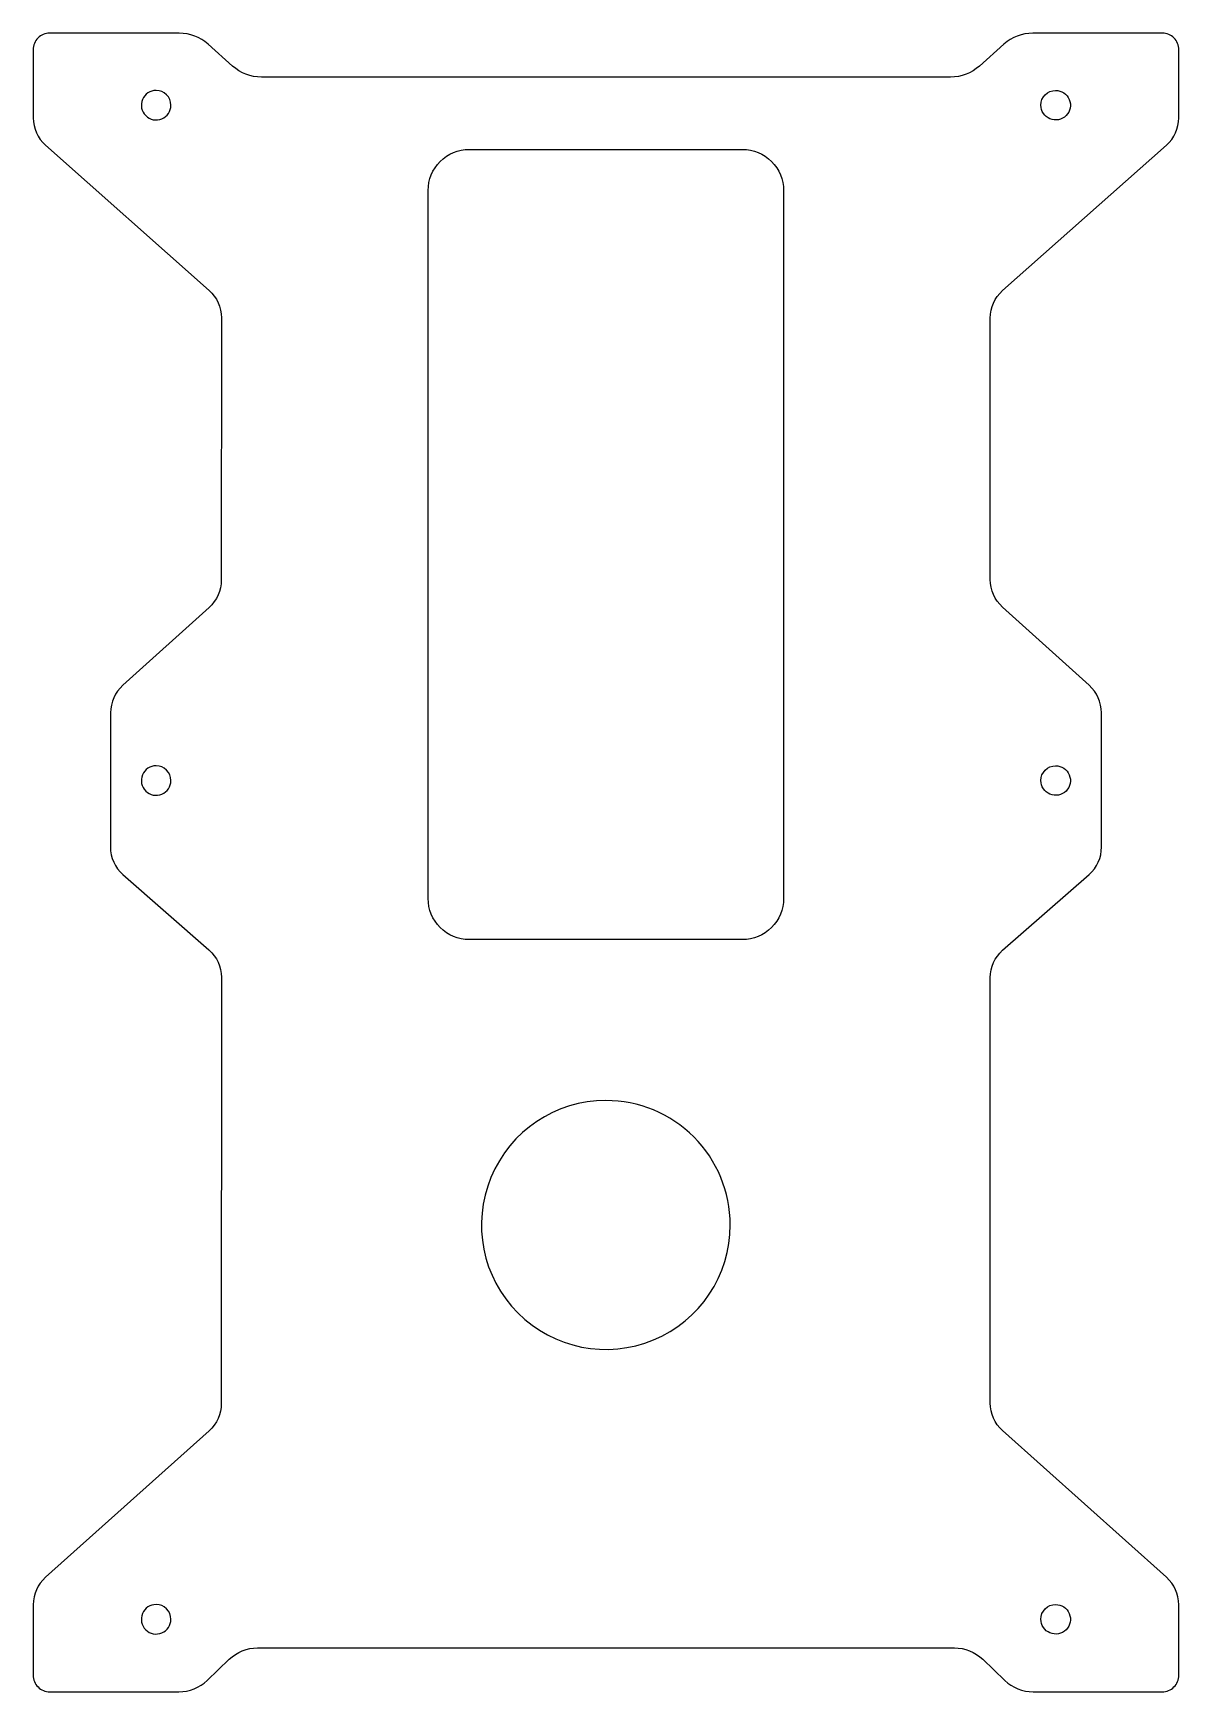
# Model space of a CAD drawing. Extents: x 496 to 570, y -88 to 19.
import ezdxf

# ---------------------------------------------------------------- set-up
doc = ezdxf.new("R2010")
doc.units = 0
doc.layers.add('Layer_1', color=7, linetype='CONTINUOUS')

msp = doc.modelspace()

# ---------------------------------------------------------------- linework, layer by layer
at = {"layer": 'Layer_1', "color": 1}
for p, q in [((505.687394, 18.5988), (497.347234, 18.5958)), ((568.907994, 18.59595), (560.567834, 18.59895)), ((496.289554, 17.53707), (496.292554, 13.15805)), ((509.116374, 16.47946), (507.534664, 17.89376)), ((558.720564, 17.89391), (557.138854, 16.47961)), ((569.962674, 13.1582), (569.965674, 17.53722)), ((516.524234, 15.76919), (510.963644, 15.77319)), ((529.506914, 15.76837), (518.640894, 15.76836)), ((548.209644, 15.76837), (529.506914, 15.76837)), ((555.291584, 15.77327), (550.326304, 15.76927)), ((504.19775, 14.92037), (504.19775, 14.92037)), ((562.0426, 14.92037), (562.0426, 14.92037)), ((497.084924, 11.39741), (507.602794, 2.06738)), ((524.336203, 11.12793), (541.904538, 11.12793)), ((524.336203, 11.12793), (524.336203, 11.12793)), ((558.629014, 2.04675), (569.170304, 11.39756)), ((521.69037, -37.026236), (521.69037, 8.482097)), ((544.550371, 8.482097), (544.550371, -37.026236)), ((508.394294, 0.30674), (508.390294, -16.55078)), ((557.838234, -16.52729), (557.837354, 0.28611)), ((507.604184, -18.31794), (502.056354, -23.32175)), ((564.197894, -23.3216), (558.624184, -18.29445)), ((501.269384, -25.08891), (501.260384, -33.72371)), ((564.993864, -33.72356), (564.984864, -25.08876)), ((504.19775, -28.49702), (504.19775, -28.49702)), ((562.0426, -28.49702), (562.0426, -28.49702)), ((502.055074, -35.47977), (507.596594, -40.33853)), ((558.632134, -40.36076), (564.199174, -35.47962)), ((541.904538, -39.672069), (524.336203, -39.672069)), ((508.392224, -42.09459), (508.388224, -69.49035)), ((557.838434, -69.46493), (557.836434, -42.11682)), ((533.1192, -50.01593), (533.1192, -50.01593)), ((507.599364, -71.25436), (497.082664, -80.66376)), ((569.172174, -80.66361), (558.627224, -71.22894)), ((496.293464, -82.42777), (496.291464, -86.96668)), ((504.19775, -82.4152), (504.19775, -82.4152)), ((562.0426, -82.4152), (562.0426, -82.4152)), ((569.963374, -86.96653), (569.961374, -82.42762)), ((510.722634, -85.20285), (516.523004, -85.19885)), ((518.639664, -85.19805), (526.012484, -85.19776)), ((526.012484, -85.19776), (548.210484, -85.19776)), ((550.327144, -85.19863), (555.532204, -85.20263)), ((507.479754, -87.29666), (508.900104, -85.93582)), ((557.354734, -85.93567), (558.775084, -87.29651)), ((497.349314, -88.02542), (505.657224, -88.02842)), ((560.597614, -88.02827), (568.905524, -88.02527))]:
    msp.add_line(p, q, dxfattribs=at)
for points in [[(496.599089, 18.285522), (496.400728, 18.086965), (496.289383, 17.817733), (496.289554, 17.53707)], [(497.347234, 18.5958), (497.06657, 18.595692), (496.797449, 18.48408), (496.599089, 18.285522)], [(507.534664, 17.89376), (507.026618, 18.348038), (506.36892, 18.599058), (505.687394, 18.5988)], [(560.567834, 18.59895), (559.886307, 18.599208), (559.228609, 18.348188), (558.720564, 17.89391)], [(569.656138, 18.285672), (569.457778, 18.48423), (569.188657, 18.595842), (568.907994, 18.59595)], [(569.965674, 17.53722), (569.965844, 17.817883), (569.854499, 18.087115), (569.656138, 18.285672)], [(510.963644, 15.77319), (510.282039, 15.773725), (509.624478, 16.025131), (509.116374, 16.47946)], [(557.138854, 16.47961), (556.630746, 16.025278), (555.973193, 15.773849), (555.291584, 15.77327)], [(518.640894, 15.76836), (517.93534, 15.768361), (517.229787, 15.768637), (516.524234, 15.76919)], [(550.326304, 15.76927), (549.62075, 15.768671), (548.915197, 15.768371), (548.209644, 15.76837)], [(503.320064, 14.333919), (503.173023, 13.978929), (503.2543, 13.570317), (503.525999, 13.298619)], [(504.19775, 14.92037), (503.813511, 14.92037), (503.467106, 14.68891), (503.320064, 14.333919)], [(504.869501, 14.642121), (504.691342, 14.820281), (504.449706, 14.92037), (504.19775, 14.92037)], [(504.561299, 13.092684), (504.91629, 13.239726), (505.14775, 13.586131), (505.14775, 13.97037)], [(505.14775, 13.97037), (505.14775, 14.222326), (505.047661, 14.463962), (504.869501, 14.642121)], [(561.0926, 13.97037), (561.0926, 14.222326), (561.192689, 14.463962), (561.370849, 14.642121)], [(561.679051, 13.092684), (561.32406, 13.239726), (561.0926, 13.586131), (561.0926, 13.97037)], [(561.370849, 14.642121), (561.549008, 14.820281), (561.790644, 14.92037), (562.0426, 14.92037)], [(562.0426, 14.92037), (562.426839, 14.92037), (562.773244, 14.68891), (562.920286, 14.333919)], [(562.920286, 14.333919), (563.067327, 13.978929), (562.98605, 13.570317), (562.714351, 13.298619)], [(496.292554, 13.15805), (496.292968, 12.48491), (496.581358, 11.844109), (497.084924, 11.39741)], [(503.525999, 13.298619), (503.797697, 13.02692), (504.206309, 12.945643), (504.561299, 13.092684)], [(562.714351, 13.298619), (562.442653, 13.02692), (562.034041, 12.945643), (561.679051, 13.092684)], [(569.170304, 11.39756), (569.673869, 11.844259), (569.962259, 12.48506), (569.962674, 13.1582)], [(522.465317, 10.352983), (522.961507, 10.849173), (523.634485, 11.12793), (524.336203, 11.12793)], [(541.904538, 11.12793), (542.606256, 11.12793), (543.279234, 10.849173), (543.775424, 10.352983)], [(521.69037, 8.482097), (521.69037, 9.183815), (521.969127, 9.856793), (522.465317, 10.352983)], [(543.775424, 10.352983), (544.271614, 9.856793), (544.550371, 9.183815), (544.550371, 8.482097)], [(507.602794, 2.06738), (508.106312, 1.620726), (508.394434, 0.979816), (508.394294, 0.30674)], [(557.837354, 0.28611), (557.837317, 0.959197), (558.125489, 1.600086), (558.629014, 2.04675)], [(508.390294, -16.55078), (508.390152, -17.224539), (508.1045, -17.866681), (507.604184, -18.31794)], [(558.624184, -18.29445), (558.123874, -17.8432), (557.83827, -17.201038), (557.838234, -16.52729)], [(502.056354, -23.32175), (501.55599, -23.773052), (501.270072, -24.415088), (501.269384, -25.08891)], [(564.984864, -25.08876), (564.984175, -24.414938), (564.698257, -23.772902), (564.197894, -23.3216)], [(504.19775, -28.49702), (503.813511, -28.49702), (503.467106, -28.72848), (503.320064, -29.083471)], [(504.869501, -28.775269), (504.691342, -28.597109), (504.449706, -28.49702), (504.19775, -28.49702)], [(505.14775, -29.44702), (505.14775, -29.195064), (505.047661, -28.953428), (504.869501, -28.775269)], [(561.0926, -29.44702), (561.0926, -29.195064), (561.192689, -28.953428), (561.370849, -28.775269)], [(561.370849, -28.775269), (561.549008, -28.597109), (561.790644, -28.49702), (562.0426, -28.49702)], [(562.0426, -28.49702), (562.426839, -28.49702), (562.773244, -28.72848), (562.920286, -29.083471)], [(503.320064, -29.083471), (503.173023, -29.438461), (503.2543, -29.847073), (503.525999, -30.118771)], [(504.561299, -30.324706), (504.91629, -30.177664), (505.14775, -29.831259), (505.14775, -29.44702)], [(561.679051, -30.324706), (561.32406, -30.177664), (561.0926, -29.831259), (561.0926, -29.44702)], [(562.920286, -29.083471), (563.067327, -29.438461), (562.98605, -29.847073), (562.714351, -30.118771)], [(503.525999, -30.118771), (503.797697, -30.39047), (504.206309, -30.471747), (504.561299, -30.324706)], [(562.714351, -30.118771), (562.442653, -30.39047), (562.034041, -30.471747), (561.679051, -30.324706)], [(501.260384, -33.72371), (501.259696, -34.396264), (501.549373, -35.036377), (502.055074, -35.47977)], [(564.199174, -35.47962), (564.704874, -35.036227), (564.994551, -34.396114), (564.993864, -33.72356)], [(522.465317, -38.897122), (521.969127, -38.400932), (521.69037, -37.727954), (521.69037, -37.026236)], [(544.550371, -37.026236), (544.550371, -37.727954), (544.271614, -38.400932), (543.775424, -38.897122)], [(524.336203, -39.672069), (523.634485, -39.672069), (522.961507, -39.393312), (522.465317, -38.897122)], [(543.775424, -38.897122), (543.279234, -39.393312), (542.606256, -39.672069), (541.904538, -39.672069)], [(507.596594, -40.33853), (508.102347, -40.781969), (508.392314, -41.421964), (508.392224, -42.09459)], [(557.836434, -42.11682), (557.836388, -41.444189), (558.126377, -40.804203), (558.632134, -40.36076)], [(533.1192, -50.01593), (529.883502, -50.01593), (526.966412, -51.965067), (525.728164, -54.954463)], [(538.776054, -52.359076), (537.275763, -50.858785), (535.240932, -50.01593), (533.1192, -50.01593)], [(541.1192, -58.01593), (541.1192, -55.894198), (540.276345, -53.859367), (538.776054, -52.359076)], [(525.728164, -54.954463), (524.489916, -57.943858), (525.174362, -61.3848), (527.462346, -63.672784)], [(536.180667, -65.406966), (539.170063, -64.168718), (541.1192, -61.251628), (541.1192, -58.01593)], [(527.462346, -63.672784), (529.75033, -65.960768), (533.191272, -66.645214), (536.180667, -65.406966)], [(508.388224, -69.49035), (508.388133, -70.163789), (508.101243, -70.805319), (507.599364, -71.25436)], [(558.627224, -71.22894), (558.125348, -70.779903), (557.838479, -70.138364), (557.838434, -69.46493)], [(497.082664, -80.66376), (496.580763, -81.112816), (496.293768, -81.754305), (496.293464, -82.42777)], [(569.961374, -82.42762), (569.961069, -81.754155), (569.674074, -81.112666), (569.172174, -80.66361)], [(503.320064, -83.001651), (503.173023, -83.356641), (503.2543, -83.765253), (503.525999, -84.036951)], [(504.19775, -82.4152), (503.813511, -82.4152), (503.467106, -82.64666), (503.320064, -83.001651)], [(504.869501, -82.693449), (504.691342, -82.515289), (504.449706, -82.4152), (504.19775, -82.4152)], [(505.14775, -83.3652), (505.14775, -83.113244), (505.047661, -82.871608), (504.869501, -82.693449)], [(561.0926, -83.3652), (561.0926, -83.113244), (561.192689, -82.871608), (561.370849, -82.693449)], [(561.370849, -82.693449), (561.549008, -82.515289), (561.790644, -82.4152), (562.0426, -82.4152)], [(562.0426, -82.4152), (562.426839, -82.4152), (562.773244, -82.64666), (562.920286, -83.001651)], [(562.920286, -83.001651), (563.067327, -83.356641), (562.98605, -83.765253), (562.714351, -84.036951)], [(503.525999, -84.036951), (503.797697, -84.30865), (504.206309, -84.389927), (504.561299, -84.242886)], [(504.561299, -84.242886), (504.91629, -84.095844), (505.14775, -83.749439), (505.14775, -83.3652)], [(561.679051, -84.242886), (561.32406, -84.095844), (561.0926, -83.749439), (561.0926, -83.3652)], [(562.714351, -84.036951), (562.442653, -84.30865), (562.034041, -84.389927), (561.679051, -84.242886)], [(508.900104, -85.93582), (509.390559, -85.465919), (510.043403, -85.203363), (510.722634, -85.20285)], [(516.523004, -85.19885), (517.228557, -85.198316), (517.93411, -85.19805), (518.639664, -85.19805)], [(548.210484, -85.19776), (548.916037, -85.197761), (549.62159, -85.198051), (550.327144, -85.19863)], [(555.532204, -85.20263), (556.211439, -85.203187), (556.864275, -85.465764), (557.354734, -85.93567)], [(496.291464, -86.96668), (496.291337, -87.24736), (496.402719, -87.516593), (496.601107, -87.715147)], [(505.657224, -88.02842), (506.336373, -88.028682), (506.989356, -87.766505), (507.479754, -87.29666)], [(558.775084, -87.29651), (559.265481, -87.766355), (559.918464, -88.028532), (560.597614, -88.02827)], [(569.65373, -87.714997), (569.852118, -87.516443), (569.9635, -87.24721), (569.963374, -86.96653)], [(496.601107, -87.715147), (496.799494, -87.913702), (497.068634, -88.025311), (497.349314, -88.02542)], [(568.905524, -88.02527), (569.186203, -88.025161), (569.455343, -87.913552), (569.65373, -87.714997)]]:
    msp.add_open_spline(points, degree=3, dxfattribs=at)

doc.saveas('drawing.dxf')
